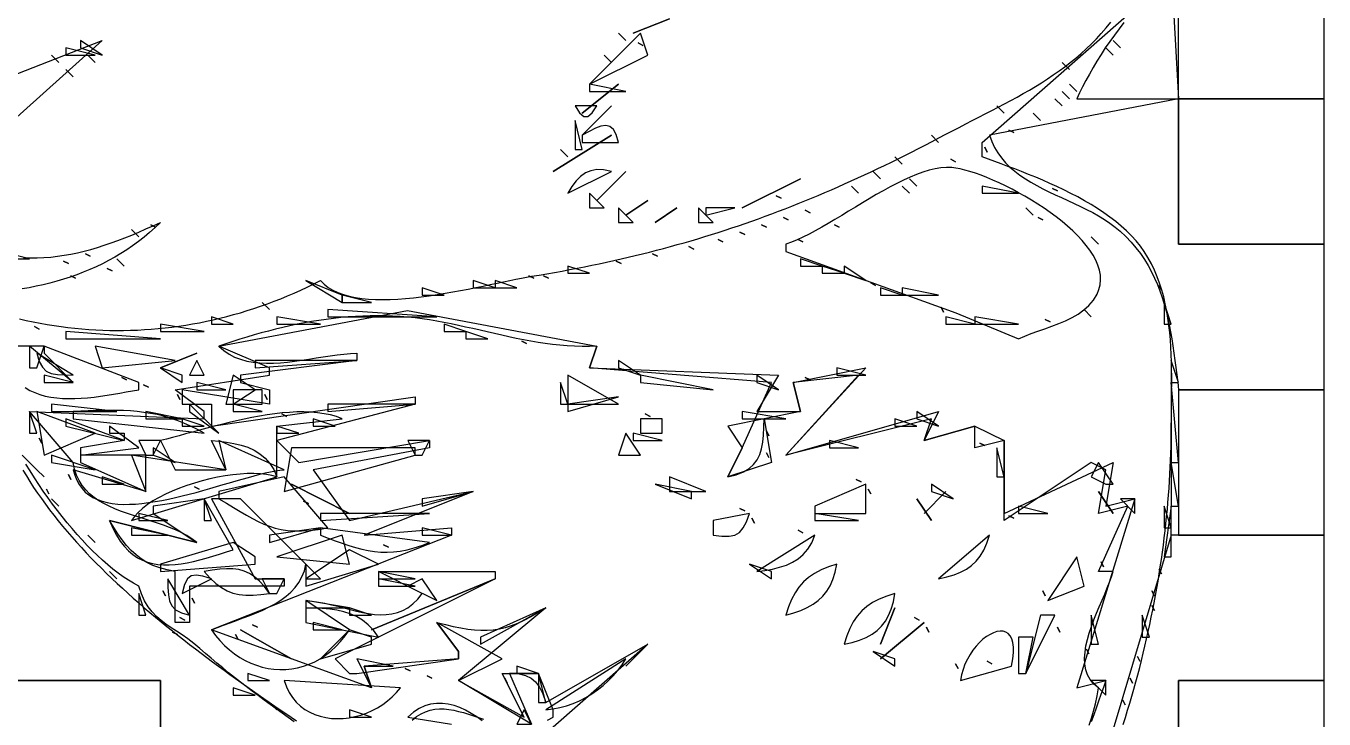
# Model space of a CAD drawing. Extents: x 0 to 320, y 0 to 433.
# Drawn here: x 141.5 to 320, y 87.7 to 183 of the extents above; entities that cross this region are included whole.
import ezdxf

# ---------------------------------------------------------------- set-up
doc = ezdxf.new("R2010")
doc.units = 0
for name, color, linetype in [('C139', 139, 'CONTINUOUS'), ('C147', 147, 'CONTINUOUS'), ('C149', 149, 'CONTINUOUS'), ('C155', 155, 'CONTINUOUS'), ('C157', 157, 'CONTINUOUS'), ('C159', 159, 'CONTINUOUS'), ('C167', 167, 'CONTINUOUS'), ('C168', 168, 'CONTINUOUS'), ('C178', 178, 'CONTINUOUS'), ('C250', 250, 'CONTINUOUS'), ('C251', 251, 'CONTINUOUS'), ('C252', 252, 'CONTINUOUS'), ('C253', 253, 'CONTINUOUS'), ('C254', 254, 'CONTINUOUS'), ('C27', 27, 'CONTINUOUS'), ('C29', 29, 'CONTINUOUS'), ('C37', 37, 'CONTINUOUS'), ('C38', 38, 'CONTINUOUS'), ('C47', 47, 'CONTINUOUS'), ('C49', 49, 'CONTINUOUS'), ('C59', 59, 'CONTINUOUS'), ('C7', 7, 'CONTINUOUS')]:
    doc.layers.add(name, color=color, linetype=linetype)

msp = doc.modelspace()

# ---------------------------------------------------------------- linework, layer by layer
at = {"layer": 'C139'}
for points in [[(183, 144), (183, 143), (198, 143), (183, 144)], [(264, 130), (264, 129), (267, 128), (264, 130)], [(275, 125), (275, 121), (276, 121), (275, 125)], [(145, 124), (145, 123), (151, 122), (145, 124)], [(288, 121), (290, 120), (291, 120), (289, 123), (288, 121)], [(228, 120), (233, 118), (233, 119), (228, 120)], [(266, 120), (266, 119), (269, 118), (266, 120)], [(289, 119), (291, 116), (289, 119)], [(190, 108), (190, 107), (195, 107), (190, 108)], [(189, 100), (206, 107), (189, 100)], [(180, 104), (180, 103), (186, 103), (180, 104)], [(204, 99), (204, 98), (213, 103), (204, 99)], [(186, 100), (182, 96), (189, 98), (189, 99), (186, 100)], [(187, 96), (189, 92), (188, 95), (192, 95), (187, 96)]]:
    msp.add_lwpolyline(points, dxfattribs=at)
at = {"layer": 'C147'}
for points in [[(199, 142), (199, 141), (202, 141), (199, 142)], [(158, 130), (158, 129), (163, 129), (158, 130)], [(163, 129), (163, 128), (166, 128), (163, 129)], [(240, 130), (240, 129), (246, 129), (240, 130)], [(257.333344, 119.333336), (257.666656, 118.666664), (257.333344, 119.333336)], [(164.333328, 104.333336), (164.666672, 103.666664), (164.333328, 104.333336)], [(162.666672, 101.666664), (163.333328, 101.333336), (162.666672, 101.666664)], [(263.666656, 101.666664), (264.333344, 101.333336), (263.666656, 101.666664)], [(283.333344, 100.333336), (283.666656, 99.666664), (283.333344, 100.333336)], [(258, 97), (261, 95), (261, 96), (258, 97)], [(209, 95), (209, 94), (212, 94), (209, 95)]]:
    msp.add_lwpolyline(points, dxfattribs=at)
at = {"layer": 'C149'}
for points in [[(147, 129), (147, 128), (155, 126), (147, 129)], [(156, 115), (176, 121), (175.3196, 121.1986), (174.563, 121.3422), (173.7385, 121.4325), (172.8546, 121.4716), (171.9197, 121.4614), (170.9423, 121.4036), (169.9308, 121.3003), (168.8937, 121.1533), (167.8393, 120.9646), (166.7762, 120.7359), (165.7128, 120.4693), (164.6575, 120.1666), (163.6188, 119.8298), (162.6051, 119.4607), (161.6248, 119.0612), (160.6864, 118.6332), (159.7984, 118.1787), (158.9691, 117.6995), (158.2071, 117.1975), (157.5207, 116.6747), (156.9184, 116.1329), (156.4087, 115.574), (156, 115)]]:
    msp.add_lwpolyline(points, dxfattribs=at)
at = {"layer": 'C155'}
for points in [[(255.666672, 120.666664), (256.333344, 120.333336), (255.666672, 120.666664)], [(289.333344, 109.333336), (289.666656, 108.666664), (289.333344, 109.333336)], [(224, 95), (227, 98), (224, 95)]]:
    msp.add_lwpolyline(points, dxfattribs=at)
at = {"layer": 'C157'}
for points in [[(209.666672, 139.666672), (210.333328, 139.333328), (209.666672, 139.666672)], [(173, 137), (173, 136), (187, 137), (173, 137)], [(170, 135), (169, 131), (170, 131), (173, 133), (170, 135)], [(248.666672, 134.666672), (249.333328, 134.333328), (248.666672, 134.666672)], [(183, 131), (183, 130), (195, 131), (183, 131)], [(223, 132), (216, 131), (216, 130), (223, 132)], [(142, 130), (142, 127), (143, 127), (142, 130)], [(157, 126), (158, 124), (159, 124), (160, 126), (157, 126)], [(178, 125), (177, 119), (195, 124), (195, 125), (178, 125)], [(252, 126), (252, 125), (256, 125), (252, 126)], [(272.666656, 125.666664), (273.333344, 125.333336), (272.666656, 125.666664)], [(147.333328, 121.333336), (147.666672, 120.666664), (147.333328, 121.333336)], [(179.666672, 117.666664), (180.333328, 117.333336), (179.666672, 117.666664)], [(156, 114), (156, 113), (161, 113), (156, 114)], [(175, 113), (175, 112), (182, 114), (175, 113)], [(241, 109), (244, 107), (244, 108), (241, 109)], [(181, 101), (181, 100), (185, 100), (181, 101)], [(287.333344, 97.333336), (287.666656, 96.666664), (287.333344, 97.333336)], [(269.333344, 95.333336), (269.666656, 94.666664), (269.333344, 95.333336)]]:
    msp.add_lwpolyline(points, dxfattribs=at)
at = {"layer": 'C159'}
for points in [[(182, 116), (182, 115), (197, 116), (182, 116)], [(186, 111), (180, 107), (180, 106), (190, 109), (186, 111)], [(213, 89), (213.9685, 89.1164), (214.9192, 89.3014), (215.8496, 89.5524), (216.757, 89.8672), (217.6389, 90.2434), (218.4926, 90.6785), (219.3157, 91.1703), (220.1054, 91.7163), (220.8593, 92.3143), (221.5747, 92.9618), (222.2491, 93.6565), (222.8798, 94.396), (223.4643, 95.1779), (224, 96), (213, 89)]]:
    msp.add_lwpolyline(points, dxfattribs=at)
at = {"layer": 'C167'}
for points in [[(224, 127), (223, 124), (226, 124), (224, 127)], [(264, 118), (266, 115), (264, 118)], [(170, 112), (160, 109), (160, 108), (173, 109), (173, 110), (170, 112)]]:
    msp.add_lwpolyline(points, dxfattribs=at)
at = {"layer": 'C168'}
for points in [[(143, 138), (143.3259, 136.8756), (143.7538, 136.0809), (144.3001, 135.5573), (144.9814, 135.2461), (145.8141, 135.0886), (146.8148, 135.0261), (148, 135), (143, 138)], [(216, 135), (216, 131), (223, 131), (216, 135)], [(170, 133), (170, 131), (174, 131), (174, 133), (170, 133)], [(160, 126), (162, 122), (169, 122), (167, 126), (168.0507, 125.9146), (169.0867, 125.7918), (170.0973, 125.6195), (171.072, 125.3855), (172.0001, 125.0777), (172.8712, 124.6839), (173.6746, 124.1919), (174.3997, 123.5897), (175.0361, 122.865), (175.573, 122.0059), (176, 121), (176, 128), (185, 129), (184.2073, 129.2909), (183.3757, 129.5241), (182.5083, 129.7026), (181.6082, 129.8296), (180.6788, 129.9083), (179.7231, 129.9418), (178.7444, 129.9333), (177.7458, 129.886), (176.7305, 129.803), (175.7016, 129.6875), (174.6625, 129.5426), (173.6162, 129.3716), (172.5659, 129.1775), (171.5149, 128.9636), (170.4663, 128.733), (169.4232, 128.4889), (168.3889, 128.2344), (167.3666, 127.9727), (166.3594, 127.707), (165.3705, 127.4404), (164.4031, 127.1762), (163.4604, 126.9173), (162.5455, 126.6671), (161.6617, 126.4287), (160.8121, 126.2053), (160, 126)], [(226, 129), (226, 127), (229, 127), (229, 129), (226, 129)], [(238, 128), (240, 125), (238, 121), (239.1754, 121.3171), (240.149, 121.7102), (240.9398, 122.1812), (241.5672, 122.7322), (242.0504, 123.3652), (242.4087, 124.0823), (242.6613, 124.8854), (242.8274, 125.7767), (242.9264, 126.7582), (242.9775, 127.832), (243, 129), (238, 128)], [(250, 117), (250, 116), (257, 116), (257, 120), (250, 117)], [(265, 116), (268, 119), (265, 116)], [(182, 114), (182, 113), (183.0371, 112.606), (184.0291, 112.2358), (184.9826, 111.8938), (185.9045, 111.5844), (186.8017, 111.3119), (187.6811, 111.0807), (188.5494, 110.8952), (189.4136, 110.7597), (190.2805, 110.6786), (191.1569, 110.6562), (192.0498, 110.6969), (192.9659, 110.8051), (193.9121, 110.9851), (194.8953, 111.2414), (195.9223, 111.5782), (197, 112), (182, 114)], [(267, 107), (268.1223, 107.2579), (269.1301, 107.5581), (270.0311, 107.9132), (270.8331, 108.3358), (271.5438, 108.8386), (272.1709, 109.4344), (272.7224, 110.1357), (273.2058, 110.9553), (273.6291, 111.9058), (274, 113), (267, 107)]]:
    msp.add_lwpolyline(points, dxfattribs=at)
at = {"layer": 'C178'}
for points in [[(149, 124), (149, 123), (158, 119), (158, 124), (149, 124)], [(178, 120), (186, 116), (178, 120)], [(230, 121), (230, 119), (235, 119), (230, 121)], [(236, 115), (236, 113), (237.2122, 112.8511), (238.1882, 112.8474), (238.97, 113.0172), (239.5998, 113.389), (240.12, 113.9911), (240.5726, 114.8519), (241, 116), (236, 115)], [(242, 108), (243.1061, 108.1541), (244.1541, 108.3419), (245.1403, 108.5796), (246.0609, 108.8834), (246.9123, 109.2695), (247.6907, 109.7539), (248.3923, 110.353), (249.0136, 111.083), (249.5507, 111.9599), (250, 113), (242, 108)], [(246, 102), (247.0705, 102.3099), (248.0482, 102.6578), (248.935, 103.0526), (249.733, 103.5036), (250.4442, 104.0198), (251.0705, 104.6105), (251.614, 105.2847), (252.0766, 106.0516), (252.4605, 106.9204), (252.7676, 107.9001), (253, 109), (251.8582, 108.6353), (250.8382, 108.2198), (249.9312, 107.7445), (249.1283, 107.2006), (248.4206, 106.5792), (247.7993, 105.8715), (247.2554, 105.0686), (246.7801, 104.1616), (246.3646, 103.1417), (246, 102)], [(282, 104), (287, 106), (286, 110), (282, 104)], [(190, 107), (190, 106), (195, 106), (190, 107)], [(254, 98), (255.1282, 98.2633), (256.1424, 98.5746), (257.0477, 98.9427), (257.8494, 99.3766), (258.5527, 99.885), (259.1629, 100.4769), (259.6852, 101.1612), (260.1248, 101.9467), (260.4869, 102.8425), (260.7769, 103.8572), (261, 105), (259.8582, 104.6353), (258.8382, 104.2198), (257.9312, 103.7445), (257.1283, 103.2006), (256.4206, 102.5792), (255.7993, 101.8715), (255.2554, 101.0686), (254.7801, 100.1616), (254.3646, 99.1417), (254, 98)], [(180, 103), (180, 101), (190, 99), (189.2969, 99.9232), (188.5574, 100.6892), (187.7798, 101.3131), (186.9625, 101.8099), (186.104, 102.1949), (185.2027, 102.483), (184.257, 102.6894), (183.2655, 102.8292), (182.2265, 102.9175), (181.1385, 102.9694), (180, 103)], [(281, 102), (279, 94), (283, 102), (281, 102)], [(171, 100), (178, 96), (171, 100)], [(259, 96), (265, 101), (259, 96)], [(270, 93), (277, 95), (277.1902, 95.9945), (277.2838, 96.863), (277.2881, 97.6099), (277.2108, 98.2395), (277.0592, 98.7563), (276.8408, 99.1646), (276.5631, 99.469), (276.2336, 99.6737), (275.8596, 99.7832), (275.4487, 99.802), (275.0084, 99.7343), (274.546, 99.5847), (274.0691, 99.3575), (273.5852, 99.0572), (273.1017, 98.6881), (272.626, 98.2547), (272.1657, 97.7613), (271.7282, 97.2124), (271.3209, 96.6124), (270.9514, 95.9657), (270.6271, 95.2767), (270.3554, 94.5498), (270.1439, 93.7894), (270, 93)]]:
    msp.add_lwpolyline(points, dxfattribs=at)
at = {"layer": 'C250'}
for points in [[(224, 157), (227, 159), (224, 157)], [(228, 156), (231, 158), (228, 156)], [(248.666672, 157.666672), (249.333328, 157.333328), (248.666672, 157.666672)], [(242.666672, 155.666672), (243.333328, 155.333328), (242.666672, 155.666672)], [(245.666672, 156.666672), (246.333328, 156.333328), (245.666672, 156.666672)], [(280.666656, 156.666672), (281.333344, 156.333328), (280.666656, 156.666672)], [(239.666672, 154.666672), (240.333328, 154.333328), (239.666672, 154.666672)], [(146.666672, 150.666672), (147.333328, 150.333328), (146.666672, 150.666672)], [(206, 148), (206, 147), (209, 147), (206, 148)], [(259, 147), (259, 146), (262, 146), (259, 147)], [(185, 146), (185, 145), (189, 145), (185, 146)], [(202, 141), (202, 140), (205, 140), (202, 141)], [(142, 139), (142, 136), (143, 136), (144, 139), (142, 139)], [(151, 139), (152, 136), (162, 137), (151, 139)], [(160, 136), (163, 134), (163, 135), (160, 136)], [(223, 137), (223, 136), (226, 135), (223, 137)], [(154.666672, 134.666672), (155.333328, 134.333328), (154.666672, 134.666672)], [(215, 134), (215, 131), (216, 131), (215, 134)], [(157.666672, 133.666672), (158.333328, 133.333328), (157.666672, 133.666672)], [(162.333328, 132.333328), (162.666672, 131.666672), (162.333328, 132.333328)], [(174.333328, 132.333328), (174.666672, 131.666672), (174.333328, 132.333328)], [(181, 129), (181, 128), (184, 128), (181, 129)], [(226.666672, 129.666672), (227.333328, 129.333328), (226.666672, 129.666672)], [(261, 129), (261, 128), (264, 128), (261, 129)], [(153, 128), (153, 127), (155, 127), (155, 126), (149, 125), (149, 124), (157, 125), (153, 128)], [(176, 128), (176, 127), (179, 127), (176, 128)], [(243.333328, 127.333336), (243.666672, 126.666664), (243.333328, 127.333336)], [(143.333328, 126.333336), (143.666672, 125.666664), (143.333328, 126.333336)], [(167.333328, 125.333336), (167.666672, 124.666664), (167.333328, 125.333336)], [(194, 126), (195, 124), (196, 124), (197, 126), (194, 126)], [(243.333328, 124.333336), (243.666672, 123.666664), (243.333328, 124.333336)], [(143, 122), (144, 121), (143, 122)], [(152, 121), (152, 120), (155, 120), (152, 121)], [(164.666672, 119.666664), (165.333328, 119.333336), (164.666672, 119.666664)], [(166, 118), (166, 115), (167, 115), (166, 118)], [(292, 118), (294, 116), (294, 118), (292, 118)], [(298, 117), (298, 114), (299, 114), (298, 117)], [(157, 116), (157, 115), (161, 115), (157, 116)], [(241.333328, 115.333336), (241.666672, 114.666664), (241.333328, 115.333336)], [(150, 113), (151, 112), (150, 113)], [(196, 114), (196, 113), (200, 113), (196, 114)], [(247.666672, 113.666664), (248.333328, 113.333336), (247.666672, 113.666664)], [(190.666672, 111.666664), (191.333328, 111.333336), (190.666672, 111.666664)], [(180, 109), (180, 107), (182, 107), (180, 109)], [(194, 106), (198, 104), (196, 107), (194, 106)], [(281.333344, 105.333336), (281.666656, 104.666664), (281.333344, 105.333336)], [(296.333344, 105.333336), (296.666656, 104.666664), (296.333344, 105.333336)], [(261, 103), (259, 98), (261, 103)], [(295, 102), (295, 99), (296, 99), (295, 102)], [(172.666672, 100.666664), (173.333328, 100.333336), (172.666672, 100.666664)], [(265.333344, 100.333336), (265.666656, 99.666664), (265.333344, 100.333336)], [(161.666672, 99.666664), (162.333328, 99.333336), (161.666672, 99.666664)], [(170.333328, 99.333336), (170.666672, 98.666664), (170.333328, 99.333336)], [(273.666656, 95.666664), (274.333344, 95.333336), (273.666656, 95.666664)], [(196.666672, 93.666664), (197.333328, 93.333336), (196.666672, 93.666664)], [(207.333328, 93.333336), (207.666672, 92.666664), (207.333328, 93.333336)], [(212, 94), (212, 90), (213, 90), (212, 94)], [(288, 93), (290, 91), (290, 93), (288, 93)], [(186, 89), (186, 88), (189, 88), (186, 89)], [(210, 89), (209, 87), (211, 87), (210, 89)]]:
    msp.add_lwpolyline(points, dxfattribs=at)
at = {"layer": 'C251'}
for points in [[(291, 181), (292, 180), (291, 181)], [(290, 180), (291, 179), (290, 180)], [(147, 177), (148, 176), (147, 177)], [(285, 175), (286, 174), (285, 175)], [(284, 174), (285, 173), (284, 174)], [(217, 172), (217.6364, 171.0371), (218.2182, 170.5556), (218.7817, 170.5556), (219.3635, 171.0371), (220, 172), (217, 172)], [(275, 172), (276, 171), (275, 172)], [(283, 173), (284, 172), (283, 173)], [(280, 171), (281, 170), (280, 171)], [(218, 168), (218, 167), (223, 167), (222.682, 168.0721), (222.2809, 168.7849), (221.7944, 169.1828), (221.2201, 169.3101), (220.5557, 169.2111), (219.7991, 168.9301), (218.948, 168.5117), (218, 168)], [(266, 168), (267, 167), (266, 168)], [(273.333344, 166.333328), (273.666656, 165.666672), (273.333344, 166.333328)], [(215, 166), (216, 165), (215, 166)], [(255, 161), (256, 160), (255, 161)], [(263, 162), (264, 161), (263, 162)], [(234, 158), (234, 156), (236, 156), (234, 158)], [(288, 154), (289, 153), (288, 154)], [(232.666672, 152.666672), (233.333328, 152.333328), (232.666672, 152.666672)], [(149.666672, 151.666672), (150.333328, 151.333328), (149.666672, 151.666672)], [(154, 151), (155, 150), (154, 151)], [(227.666672, 151.666672), (228.333328, 151.333328), (227.666672, 151.666672)], [(251, 150), (251, 149), (254, 149), (251, 150)], [(147.666672, 148.666672), (148.333328, 148.333328), (147.666672, 148.666672)], [(212.666672, 148.666672), (213.333328, 148.333328), (212.666672, 148.666672)], [(180, 148), (185, 145), (185, 146), (180, 148)], [(196, 147), (196, 146), (199, 146), (196, 147)], [(297.333344, 147.333328), (297.666656, 146.666672), (297.333344, 147.333328)], [(176, 143), (176, 142), (182, 142), (176, 143)], [(268, 143), (268, 142), (272, 142), (268, 143)], [(287, 144), (288, 143), (287, 144)], [(142.666672, 141.666672), (143.333328, 141.333328), (142.666672, 141.666672)], [(160, 142), (160, 141), (166, 141), (160, 142)], [(165, 137), (164, 135), (166, 135), (165, 137)], [(253, 136), (253, 135), (257, 135), (253, 136)], [(144, 135), (144, 134), (148, 134), (144, 135)], [(165, 134), (165, 133), (169, 133), (165, 134)], [(226, 135), (226, 134), (236, 133), (226, 135)], [(242, 135), (242, 134), (245, 133), (242, 135)], [(299, 134), (299, 123), (300, 123), (299, 134)], [(145, 131), (145, 130), (154, 130), (145, 131)], [(164, 131), (164, 130), (168, 127), (164, 131)], [(170, 131), (170, 130), (174, 130), (170, 131)], [(176.666672, 129.666672), (177.333328, 129.333328), (176.666672, 129.666672)], [(225, 127), (225, 126), (229, 126), (225, 127)], [(159, 125), (159, 124), (162, 123), (159, 125)], [(141, 124), (142, 123), (141, 124)], [(142, 123), (143, 122), (142, 123)], [(145, 118), (146, 117), (145, 118)], [(196, 118), (196, 117), (203, 119), (196, 118)], [(239.666672, 116.666664), (240.333328, 116.333336), (239.666672, 116.666664)], [(278, 117), (278, 116), (282, 116), (278, 117)], [(250, 116), (250, 115), (256, 115), (250, 116)], [(276.666656, 115.666664), (277.333344, 115.333336), (276.666656, 115.666664)], [(153, 108), (154, 107), (153, 108)], [(163, 105), (167, 107), (165.8097, 107.3464), (164.9005, 107.4946), (164.2187, 107.3893), (163.7105, 106.9753), (163.3221, 106.1973), (163, 105)], [(160.333328, 105.333336), (160.666672, 104.666664), (160.333328, 105.333336)], [(174, 107), (175, 105), (176, 105), (177, 107), (174, 107)], [(186, 103), (186, 102), (189, 102), (186, 103)], [(288, 102), (288, 98), (289, 98), (288, 102)], [(278, 99), (278, 94), (279, 94), (280, 99), (278, 99)], [(193.666672, 94.666664), (194.333328, 94.333336), (193.666672, 94.666664)], [(294.333344, 96.333336), (294.666656, 95.666664), (294.333344, 96.333336)], [(172, 94), (172, 93), (175, 93), (172, 94)], [(175, 90), (176, 89), (175, 90)], [(292.333344, 90.333336), (292.666656, 89.666664), (292.333344, 90.333336)]]:
    msp.add_lwpolyline(points, dxfattribs=at)
at = {"layer": 'C252'}
for points in [[(223, 182), (224, 181), (223, 182)], [(225.666672, 180.666672), (226.333328, 180.333328), (225.666672, 180.666672)], [(145, 179), (146, 178), (145, 179)], [(150, 179), (151, 178), (150, 179)], [(221, 179), (222, 178), (221, 179)], [(284, 178), (285, 177), (284, 178)], [(219, 175), (219, 174), (224, 174), (219, 175)], [(217, 170), (217, 166), (218, 166), (217, 170)], [(261, 165), (262, 164), (261, 165)], [(268.666656, 164.666672), (269.333344, 164.333328), (268.666656, 164.666672)], [(258, 163), (259, 162), (258, 163)], [(262, 161), (263, 160), (262, 161)], [(282.666656, 160.666672), (283.333344, 160.333328), (282.666656, 160.666672)], [(244.666672, 159.666672), (245.333328, 159.333328), (244.666672, 159.666672)], [(223, 158), (223, 156), (225, 156), (223, 158)], [(279, 158), (280, 157), (279, 158)], [(158.666672, 155.666672), (159.333328, 155.333328), (158.666672, 155.666672)], [(156, 155), (157, 154), (156, 155)], [(247.666672, 153.666672), (248.333328, 153.333328), (247.666672, 153.666672)], [(216, 150), (216, 149), (219, 149), (216, 150)], [(222.666672, 150.666672), (223.333328, 150.333328), (222.666672, 150.666672)], [(248, 151), (248, 150), (251, 150), (248, 151)], [(203, 148), (203, 147), (206, 147), (203, 148)], [(257.666656, 147.666672), (258.333344, 147.333328), (257.666656, 147.666672)], [(262, 147), (262, 146), (267, 146), (262, 147)], [(174, 145), (175, 144), (174, 145)], [(167, 143), (167, 142), (170, 142), (167, 143)], [(287.6987, 86.8874), (288.0289, 87.8313), (288.3187, 88.8138), (288.5734, 89.8355), (288.7987, 90.8973), (289, 92), (288.3576, 92.5356), (287.8585, 93.1365), (287.4917, 93.7966), (287.2465, 94.5095), (287.1119, 95.2691), (287.0772, 96.069), (287.1314, 96.9029), (287.2638, 97.7647), (287.4634, 98.6481), (287.7195, 99.5468), (288.0213, 100.4546), (288.3578, 101.3651), (288.7182, 102.2722), (289.0917, 103.1696), (289.4674, 104.0511), (289.8345, 104.9103), (290.1821, 105.7411), (290.4995, 106.5371), (290.7757, 107.2921), (291, 108), (289, 108), (293, 117), (289, 116), (290, 122), (288, 123), (276, 115), (276, 126), (272, 125), (272, 128), (265, 126), (266, 129), (246, 124), (256, 135), (247, 134), (248, 130), (243, 129), (244, 123), (238, 121), (240, 125), (244, 134), (219, 136), (220, 139), (218.9802, 138.9531), (217.9633, 138.9421), (216.9491, 138.9646), (215.9376, 139.0179), (214.9284, 139.0996), (213.9214, 139.2072), (212.9165, 139.3383), (211.9135, 139.4903), (210.9123, 139.6608), (209.9127, 139.8473), (208.9145, 140.0472), (207.9176, 140.2582), (206.9218, 140.4777), (205.927, 140.7032), (204.9329, 140.9322), (203.9394, 141.1623), (202.9465, 141.3909), (201.9538, 141.6157), (200.9612, 141.834), (199.9687, 142.0435), (198.9759, 142.2415), (197.9829, 142.4257), (196.9893, 142.5936), (195.995, 142.7426), (195, 142.8703), (193.9694, 142.978), (192.9411, 143.0609), (191.915, 143.1197), (190.8912, 143.1549), (189.8697, 143.1672), (188.8505, 143.1574), (187.8336, 143.126), (186.819, 143.0738), (185.8068, 143.0013), (184.7969, 142.9094), (183.7894, 142.7985), (182.7842, 142.6694), (181.7814, 142.5228), (180.7811, 142.3594), (179.7831, 142.1796), (178.7875, 141.9844), (177.7944, 141.7742), (176.8038, 141.5499), (175.8156, 141.3119), (174.8298, 141.0611), (173.8466, 140.798), (172.8658, 140.5234), (171.8876, 140.2379), (170.9119, 139.9421), (169.9387, 139.6367), (168.968, 139.3225), (168, 139)], [(141.3835, 133.2888), (142.0229, 132.9092), (142.7, 132.5912), (143.4118, 132.3313), (144.1552, 132.1256), (144.9272, 131.9704), (145.7246, 131.862), (146.5443, 131.7966), (147.3833, 131.7704), (148.2385, 131.7797), (149.1067, 131.8208), (149.985, 131.8899), (150.8701, 131.9832), (151.7591, 132.097), (152.6487, 132.2275), (153.5361, 132.371), (154.4179, 132.5238), (155.2913, 132.682), (156.153, 132.842), (157, 133), (157, 134), (144, 139), (144, 138), (148, 134), (142, 139), (138, 139)], [(160, 136), (165, 138), (160, 136)], [(168, 139), (168.6884, 138.3953), (169.4224, 137.8943), (170.1981, 137.4894), (171.0118, 137.173), (171.8597, 136.9376), (172.7381, 136.7755), (173.6431, 136.6792), (174.5711, 136.6412), (175.5181, 136.6538), (176.4805, 136.7095), (177.4544, 136.8007), (178.4362, 136.9199), (179.4219, 137.0594), (180.408, 137.2117), (181.3904, 137.3692), (182.3656, 137.5244), (183.3297, 137.6697), (184.279, 137.7974), (185.2096, 137.9001), (186.1179, 137.9701), (187, 138), (187, 137), (171, 135), (171, 134), (175, 133), (175, 131), (163, 133), (163, 131), (167, 131), (167, 128), (195, 132), (195, 131), (176, 126), (179, 123), (197, 126), (197, 125), (181, 122), (186, 115), (203, 119), (188, 113), (200, 114), (200, 113), (167, 100), (167.5696, 99.2231), (168.1758, 98.503), (168.8157, 97.8404), (169.4862, 97.2358), (170.1845, 96.6901), (170.9075, 96.2038), (171.6522, 95.7777), (172.4158, 95.4124), (173.1952, 95.1085), (173.9876, 94.8668), (174.7898, 94.6879), (175.599, 94.5725), (176.4122, 94.5213), (177.2265, 94.5349), (178.0388, 94.614), (178.8463, 94.7593), (179.6458, 94.9715), (180.4346, 95.2512), (181.2096, 95.599), (181.9679, 96.0158), (182.7064, 96.502), (183.4223, 97.0585), (184.1126, 97.6859), (184.7742, 98.3848), (185.4044, 99.1559), (186, 100), (180, 104), (180.872, 103.9293), (181.7462, 103.8054), (182.621, 103.6392), (183.4948, 103.4417), (184.3658, 103.224), (185.2325, 102.997), (186.0932, 102.7717), (186.9464, 102.5592), (187.7903, 102.3703), (188.6234, 102.216), (189.4441, 102.1075), (190.2506, 102.0557), (191.0414, 102.0715), (191.8149, 102.1659), (192.5693, 102.35), (193.3032, 102.6348), (194.0148, 103.0311), (194.7026, 103.5501), (195.3648, 104.2027), (196, 105), (190, 108), (206, 108), (206, 107), (184, 96), (186, 94), (187, 94), (201, 96), (201, 97), (198, 101), (199.17, 100.701), (200.2634, 100.4467), (201.2901, 100.2396), (202.2597, 100.0822), (203.1821, 99.977), (204.067, 99.9267), (204.9241, 99.9338), (205.7633, 100.0008), (206.5942, 100.1303), (207.4266, 100.3248), (208.2704, 100.5869), (209.1351, 100.9191), (210.0307, 101.3239), (210.9669, 101.804), (211.9534, 102.3618), (213, 103), (201, 93), (210, 88), (207, 94), (208.2501, 94.0057), (209.3088, 93.9162), (210.2004, 93.7069), (210.949, 93.3531), (211.579, 92.8301), (212.1147, 92.1134), (212.5802, 91.1782), (213, 90), (227, 98), (211, 84)], [(299, 137), (299, 134), (300, 134), (299, 137)], [(143, 130), (144, 124), (151, 127), (143, 130)], [(148, 130), (148, 129), (166, 127), (165.0711, 127.5317), (164.1475, 128.0029), (163.2277, 128.4167), (162.3106, 128.7767), (161.3949, 129.0861), (160.4792, 129.3483), (159.5623, 129.5667), (158.6429, 129.7448), (157.7197, 129.8857), (156.7915, 129.9931), (155.857, 130.0701), (154.9149, 130.1201), (153.9639, 130.1466), (153.0028, 130.153), (152.0302, 130.1425), (151.0449, 130.1186), (150.0456, 130.0846), (149.0311, 130.0439), (148, 130)], [(168, 126), (169, 122), (156, 124), (158, 119), (148, 122), (148.2079, 121.2394), (148.4809, 120.5555), (148.8157, 119.9452), (149.2096, 119.4055), (149.6595, 118.9335), (150.1623, 118.5263), (150.7153, 118.1807), (151.3152, 117.894), (151.9593, 117.6631), (152.6445, 117.4851), (153.3678, 117.357), (154.1262, 117.2758), (154.9168, 117.2386), (155.7366, 117.2424), (156.5825, 117.2843), (157.4517, 117.3612), (158.3412, 117.4703), (159.2479, 117.6086), (160.1689, 117.773), (161.1012, 117.9607), (162.0418, 118.1686), (162.9878, 118.3939), (163.9361, 118.6335), (164.8838, 118.8844), (165.828, 119.1438), (166.7655, 119.4087), (167.6935, 119.676), (168.609, 119.9429), (169.509, 120.2063), (170.3904, 120.4634), (171.2504, 120.7111), (172.086, 120.9464), (172.8941, 121.1665), (173.6718, 121.3683), (174.4161, 121.5489), (175.1241, 121.7054), (175.7927, 121.8346), (176.419, 121.9338), (177, 122), (168, 126)], [(299, 123), (299, 117), (300, 117), (299, 123)], [(168, 119), (168, 118), (169.0657, 117.3809), (170.0476, 116.7982), (170.9601, 116.2544), (171.8173, 115.7525), (172.6337, 115.2951), (173.4234, 114.8851), (174.2008, 114.5252), (174.9801, 114.2183), (175.7757, 113.967), (176.6018, 113.7741), (177.4728, 113.6425), (178.4029, 113.5749), (179.4063, 113.574), (180.4975, 113.6428), (181.6906, 113.7838), (183, 114), (177, 121), (168, 119)], [(159, 117), (159, 116), (165, 112), (153, 115), (153.4536, 113.9466), (153.9407, 113.01), (154.4601, 112.185), (155.0107, 111.4664), (155.5915, 110.8487), (156.2015, 110.3268), (156.8396, 109.8954), (157.5047, 109.5493), (158.1957, 109.283), (158.9116, 109.0915), (159.6514, 108.9694), (160.4139, 108.9114), (161.1981, 108.9123), (162.0029, 108.9668), (162.8273, 109.0696), (163.6703, 109.2155), (164.5307, 109.3992), (165.4074, 109.6154), (166.2995, 109.8589), (167.2059, 110.1243), (168.1255, 110.4065), (169.0572, 110.7001), (170, 111), (166, 118), (159, 117)], [(176, 110), (186, 109), (185, 113), (176, 110)], [(166, 108), (166.8095, 107.1016), (167.5946, 106.3669), (168.3718, 105.7844), (169.158, 105.3425), (169.9698, 105.0297), (170.8241, 104.8346), (171.7375, 104.7455), (172.7268, 104.7511), (173.8087, 104.8397), (175, 105), (174.3091, 105.9298), (173.6278, 106.6881), (172.9444, 107.2884), (172.2471, 107.7439), (171.5244, 108.068), (170.7645, 108.274), (169.9559, 108.3753), (169.0867, 108.3852), (168.1455, 108.3171), (167.1204, 108.1842), (166, 108)], [(297.333344, 108.333336), (297.666656, 107.666664), (297.333344, 108.333336)], [(161, 107), (161.0261, 105.8148), (161.0886, 104.8141), (161.2461, 103.9814), (161.5573, 103.3001), (162.0809, 102.7538), (162.8755, 102.3259), (164, 102), (161, 107)], [(157, 105), (157, 102), (158, 102), (157, 105)], [(177, 93), (177.3165, 92.1394), (177.7053, 91.3613), (178.1607, 90.6644), (178.6768, 90.0468), (179.2481, 89.5072), (179.8688, 89.044), (180.5332, 88.6556), (181.2356, 88.3405), (181.9704, 88.0971), (182.7319, 87.9238), (183.5143, 87.8193), (184.3119, 87.7817), (185.1191, 87.8098), (185.9302, 87.9018), (186.7394, 88.0562), (187.5411, 88.2715), (188.3295, 88.5461), (189.0991, 88.8786), (189.844, 89.2673), (190.5586, 89.7106), (191.2372, 90.2071), (191.8741, 90.7552), (192.4636, 91.3533), (193, 92), (177, 93)], [(293.333344, 93.333336), (293.666656, 92.666664), (293.333344, 93.333336)], [(170, 92), (170, 91), (173, 91), (170, 92)], [(204.2381, 87.4781), (203.4924, 88.0159), (202.73, 88.5033), (201.9535, 88.9313), (201.1656, 89.2913), (200.3689, 89.5741), (199.5661, 89.7711), (198.7599, 89.8733), (197.953, 89.8719), (197.1479, 89.758), (196.3474, 89.5227), (195.5541, 89.1572), (194.7708, 88.6525), (194, 88)], [(194, 88), (200, 87)]]:
    msp.add_lwpolyline(points, dxfattribs=at)
at = {"layer": 'C253'}
for points in [[(292.3776, 86.9803), (292.6871, 87.9492), (292.9893, 88.9209), (293.2842, 89.8952), (293.5718, 90.872), (293.852, 91.8511), (294.1249, 92.8323), (294.3905, 93.8154), (294.6487, 94.8003), (294.8995, 95.7866), (295.143, 96.7744), (295.3791, 97.7633), (295.6078, 98.7532), (295.8291, 99.7439), (296.0431, 100.7353), (296.2496, 101.7271), (296.4487, 102.7191), (296.6404, 103.7112), (296.8247, 104.7032), (297.0015, 105.695), (297.1709, 106.6862), (297.3329, 107.6768), (297.4874, 108.6665), (297.6344, 109.6552), (297.7739, 110.6427), (297.906, 111.6288), (298.0306, 112.6133), (298.1477, 113.596), (298.2573, 114.5768), (298.3594, 115.5555), (298.454, 116.5318), (298.541, 117.5056), (298.6206, 118.4768), (298.6925, 119.445), (298.757, 120.4103), (298.8139, 121.3722), (298.8632, 122.3308), (298.9049, 123.2857), (298.9391, 124.2369), (298.9657, 125.1841), (298.9847, 126.1271), (298.9961, 127.0658), (299, 128), (299.0033, 128.9367), (299.0118, 129.8881), (299.0231, 130.8525), (299.0349, 131.8282), (299.0449, 132.8137), (299.0507, 133.8071), (299.05, 134.8069), (299.0405, 135.8113), (299.0198, 136.8187), (298.9856, 137.8275), (298.9357, 138.8359), (298.8676, 139.8423), (298.779, 140.8451), (298.6677, 141.8425), (298.5312, 142.8329), (298.3672, 143.8146), (298.1735, 144.786), (297.9477, 145.7453), (297.6874, 146.691), (297.3904, 147.6214), (297.0543, 148.5347), (296.6767, 149.4293), (296.2554, 150.3036), (295.788, 151.1559), (295.2723, 151.9845), (294.7402, 152.7336), (294.1552, 153.4584), (293.5207, 154.1595), (292.8401, 154.8374), (292.1167, 155.4926), (291.3538, 156.1258), (290.5549, 156.7374), (289.7232, 157.3281), (288.8623, 157.8983), (287.9753, 158.4486), (287.0658, 158.9796), (286.1371, 159.4918), (285.1924, 159.9858), (284.2353, 160.4621), (283.2691, 160.9213), (282.297, 161.3639), (281.3226, 161.7905), (280.3491, 162.2017), (279.38, 162.5979), (278.4185, 162.9797), (277.4682, 163.3477), (276.5322, 163.7025), (275.614, 164.0446), (274.717, 164.3744), (273.8445, 164.6927), (273, 165), (273, 167), (306, 196)], [(149, 181), (149, 180), (152, 179), (149, 181)], [(276.666656, 168.666672), (277.333344, 168.333328), (276.666656, 168.666672)], [(219, 160), (219, 158), (221, 158), (219, 160)], [(252.666672, 155.666672), (253.333328, 155.333328), (252.666672, 155.666672)], [(138, 152), (138, 151), (142, 151), (138, 152)], [(152.666672, 149.666672), (153.333328, 149.333328), (152.666672, 149.666672)], [(210.666672, 148.666672), (211.333328, 148.333328), (210.666672, 148.666672)], [(298, 145), (298, 142), (299, 142), (298, 145)], [(213.23, 87.5594), (214, 88), (214, 89), (212, 94), (208, 94), (211, 87), (201, 93), (207, 96), (198, 101), (201, 97), (201, 96), (188, 95), (189, 92), (167, 100), (167.8236, 100.3284), (168.6824, 100.6495), (169.5677, 100.9684), (170.4705, 101.2904), (171.3819, 101.6205), (172.2933, 101.9639), (173.1956, 102.3258), (174.0802, 102.7113), (174.938, 103.1256), (175.7604, 103.5738), (176.5384, 104.0611), (177.2632, 104.5927), (177.926, 105.1737), (178.5179, 105.8092), (179.0301, 106.5044), (179.4537, 107.2645), (179.78, 108.0946), (180, 109), (177, 112), (171, 118), (167, 118), (173, 107), (177, 107), (177, 106), (164, 106), (164, 101), (162, 101), (162, 108), (160.8964, 108.2133), (159.8894, 108.4939), (158.9692, 108.8419), (158.1263, 109.257), (157.3509, 109.7395), (156.6332, 110.2892), (155.9638, 110.9062), (155.3328, 111.5904), (154.7306, 112.3419), (154.1475, 113.1607), (153.5739, 114.0467), (153, 115), (165, 112), (164.3234, 112.4976), (163.6054, 112.9468), (162.8513, 113.3533), (162.0665, 113.7226), (161.2563, 114.0606), (160.4262, 114.3729), (159.5814, 114.6652), (158.7274, 114.9432), (157.8696, 115.2125), (157.0132, 115.479), (156.1637, 115.7483), (155.3264, 116.026), (154.5068, 116.318), (153.7101, 116.6297), (152.9418, 116.9671), (152.2073, 117.3357), (151.5118, 117.7413), (150.8608, 118.1896), (150.2596, 118.6862), (149.7136, 119.2368), (149.2283, 119.8472), (148.8088, 120.523), (148.4607, 121.2699), (148.1893, 122.0937), (148, 123), (142, 130), (166, 129), (166, 130), (162, 133), (175, 135), (175, 136), (168, 139), (193.960648, 143.87114), (220, 139), (219, 136), (245, 135), (242, 130), (248, 130), (247, 134), (257, 136), (246, 124), (267, 130), (265, 126), (272, 128), (276, 126), (276, 116), (291, 123), (290, 117), (294, 118), (286, 92), (290, 93), (289.6513, 92.0523), (289.3118, 91.1057), (288.9792, 90.161), (288.6512, 89.219), (288.3256, 88.2807), (288.0001, 87.347)], [(272, 143), (272, 142), (278, 142), (272, 143)], [(281.666656, 142.666672), (282.333344, 142.333328), (281.666656, 142.666672)], [(141.0821, 121.9462), (141.556, 121.1497), (142.0471, 120.3587), (142.5552, 119.5731), (143.0796, 118.7929), (143.6199, 118.0182), (144.1756, 117.249), (144.7462, 116.4853), (145.3313, 115.727), (145.9303, 114.9743), (146.5427, 114.2271), (147.1681, 113.4855), (147.806, 112.7494), (148.4558, 112.0188), (149.1172, 111.2938), (149.7896, 110.5744), (150.4725, 109.8606), (151.1654, 109.1524), (151.8679, 108.4498), (152.5794, 107.7529), (153.2995, 107.0615), (154.0278, 106.3758), (154.7636, 105.6958), (155.5065, 105.0214), (156.256, 104.3528), (157.0117, 103.6898), (157.773, 103.0325), (158.5395, 102.3809), (159.3107, 101.7351), (160.086, 101.0949), (160.8651, 100.4606), (161.6473, 99.832), (162.4323, 99.2091), (163.2195, 98.5921), (164.0085, 97.9808), (164.7987, 97.3754), (165.5897, 96.7757), (166.381, 96.1819), (167.1721, 95.594), (167.9625, 95.0118), (168.7518, 94.4356), (169.5393, 93.8652), (170.3247, 93.3007), (171.1075, 92.742), (171.8871, 92.1893), (172.6632, 91.6425), (173.4351, 91.1017), (174.2024, 90.5667), (174.9647, 90.0378), (175.7214, 89.5147), (176.472, 88.9977), (177.2161, 88.4866), (177.9532, 87.9816), (178.6827, 87.4825)], [(144.333328, 119.333336), (144.666672, 118.666664), (144.333328, 119.333336)], [(296.333344, 103.333336), (296.666656, 102.666664), (296.333344, 103.333336)], [(194.6044, 87.5883), (195.2153, 88.0685), (195.8326, 88.4482), (196.4562, 88.735), (197.0862, 88.9366), (197.7224, 89.0605), (198.3649, 89.1143), (199.0136, 89.1058), (199.6684, 89.0425), (200.3294, 88.9319), (200.9964, 88.7818), (201.6695, 88.5998), (202.3487, 88.3935), (203.0337, 88.1704), (203.7247, 87.9383), (204.4216, 87.7046)]]:
    msp.add_lwpolyline(points, dxfattribs=at)
at = {"layer": 'C254'}
for points in [[(299, 191), (300, 173), (274, 168), (274.306, 167.125), (274.6837, 166.3117), (275.1283, 165.5558), (275.6348, 164.853), (276.1984, 164.1989), (276.8142, 163.5894), (277.4774, 163.0201), (278.183, 162.4869), (278.9262, 161.9853), (279.7021, 161.5112), (280.5059, 161.0602), (281.3327, 160.6282), (282.1776, 160.2108), (283.0358, 159.8037), (283.9023, 159.4027), (284.7723, 159.0035), (285.641, 158.6019), (286.5034, 158.1934), (287.3547, 157.774), (288.1901, 157.3393), (289.0046, 156.8851), (289.7933, 156.407), (290.5515, 155.9008), (291.2742, 155.3622), (291.9567, 154.787), (292.7396, 154.0442), (293.4628, 153.282), (294.1291, 152.5013), (294.7414, 151.7026), (295.3025, 150.8865), (295.8151, 150.0539), (296.2823, 149.2053), (296.7067, 148.3415), (297.0912, 147.4631), (297.4386, 146.5709), (297.7519, 145.6654), (298.0338, 144.7473), (298.2871, 143.8174), (298.5147, 142.8763), (298.7194, 141.9248), (298.9041, 140.9634), (299.0715, 139.9928), (299.2246, 139.0138), (299.3662, 138.027), (299.499, 137.0331), (299.626, 136.0328), (299.7499, 135.0267), (299.8736, 134.0155), (300, 133), (320, 133), (320, 153), (300, 153), (300, 173), (320, 173), (320, 193)], [(178.3992, 87.3337), (177.565, 87.9266), (176.7328, 88.5224), (175.9028, 89.1214), (175.0752, 89.7242), (174.2502, 90.3314), (173.428, 90.9433), (172.6088, 91.5607), (171.7929, 92.1838), (170.9804, 92.8134), (170.1715, 93.4498), (169.3665, 94.0936), (168.5654, 94.7453), (167.7687, 95.4054), (166.9763, 96.0744), (166.1886, 96.7529), (165.4058, 97.4413), (164.5845, 98.1279), (163.7751, 98.7342), (162.9822, 99.2809), (162.2105, 99.7884), (161.4648, 100.2775), (160.7498, 100.7687), (160.0702, 101.2827), (159.4307, 101.8401), (158.836, 102.4615), (158.2909, 103.1676), (157.8, 103.979), (157.3681, 104.9162), (157, 106), (156.2988, 106.3845), (155.5937, 106.8127), (154.8853, 107.2828), (154.1748, 107.7929), (153.463, 108.3415), (152.7508, 108.9266), (152.0393, 109.5465), (151.3292, 110.1995), (150.6216, 110.8838), (149.9175, 111.5976), (149.2176, 112.3392), (148.523, 113.1069), (147.8346, 113.8987), (147.1533, 114.713), (146.48, 115.5481), (145.8158, 116.4021), (145.1615, 117.2733), (144.518, 118.1599), (143.8864, 119.0602), (143.2675, 119.9724), (142.6622, 120.8947), (142.0715, 121.8254), (141.4964, 122.7627)], [(299, 117), (298, 110), (299, 110), (299, 117)], [(299, 113), (287, 73), (300, 73), (300, 93), (320, 93), (320, 113), (299, 113)], [(140, 93), (160, 93), (160, 73)]]:
    msp.add_lwpolyline(points, dxfattribs=at)
at = {"layer": 'C27'}
msp.add_lwpolyline([(214, 163), (222, 168), (214, 163)], dxfattribs=at)
at = {"layer": 'C29'}
msp.add_lwpolyline([(222, 172), (218, 168), (222, 172)], dxfattribs=at)
at = {"layer": 'C37'}
for points in [[(147, 180), (147, 179), (151, 179), (147, 180)], [(240, 158), (248, 162), (240, 158)], [(254, 150), (254, 149), (257, 148), (254, 150)], [(267.333344, 144.333328), (267.666656, 143.666672), (267.333344, 144.333328)]]:
    msp.add_lwpolyline(points, dxfattribs=at)
at = {"layer": 'C38'}
msp.add_lwpolyline([(218, 171), (223, 175), (218, 171)], dxfattribs=at)
at = {"layer": 'C47'}
for points in [[(225, 182), (230, 184), (225, 182)], [(273, 161), (273, 160), (278, 160), (273, 161)], [(236.666672, 153.666672), (237.333328, 153.333328), (236.666672, 153.666672)], [(147, 141), (147, 140), (160, 140), (147, 141)]]:
    msp.add_lwpolyline(points, dxfattribs=at)
at = {"layer": 'C49'}
msp.add_lwpolyline([(219, 175), (227, 179), (226, 182), (219, 175)], dxfattribs=at)
at = {"layer": 'C59'}
for points in [[(216, 160), (222, 163), (220.9264, 163.2141), (219.9872, 163.2475), (219.1614, 163.1062), (218.4281, 162.7966), (217.7662, 162.3249), (217.1549, 161.6973), (216.5731, 160.9203), (216, 160)], [(224, 163), (220, 159), (224, 163)], [(235, 158), (235, 157), (239, 158), (235, 158)]]:
    msp.add_lwpolyline(points, dxfattribs=at)
at = {"layer": 'C7'}
for points in [[(286, 173), (300, 173), (300, 190)], [(140.5928, 142.7276), (141.5461, 142.5135), (142.5, 142.315), (143.4544, 142.132), (144.4094, 141.9646), (145.3647, 141.8127), (146.3203, 141.6763), (147.2761, 141.5555), (148.232, 141.4502), (149.188, 141.3605), (150.1439, 141.2862), (151.0997, 141.2276), (152.0552, 141.1844), (153.0105, 141.1568), (153.9654, 141.1448), (154.9197, 141.1482), (155.8735, 141.1672), (156.8267, 141.2017), (157.7791, 141.2518), (158.7307, 141.3174), (159.6814, 141.3985), (160.631, 141.4951), (161.5796, 141.6072), (162.5271, 141.7349), (163.4732, 141.8781), (164.418, 142.0368), (165.3614, 142.2111), (166.3033, 142.4008), (167.2436, 142.6061), (168.1822, 142.8269), (169.119, 143.0632), (170.054, 143.315), (170.987, 143.5823), (171.918, 143.8652), (172.8468, 144.1635), (173.7735, 144.4774), (174.6978, 144.8068), (175.6198, 145.1516), (176.5393, 145.512), (177.4563, 145.8879), (178.3707, 146.2793), (179.2823, 146.6862), (180.1911, 147.1086), (181.097, 147.5465), (182, 148), (182.4998, 147.5002), (183.0683, 147.0614), (183.7013, 146.6806), (184.3945, 146.3552), (185.1437, 146.0824), (185.9446, 145.8595), (186.793, 145.6837), (187.6846, 145.5522), (188.6152, 145.4625), (189.5805, 145.4116), (190.5762, 145.397), (191.5982, 145.4157), (192.6422, 145.4651), (193.7039, 145.5425), (194.779, 145.6451), (195.8634, 145.7702), (196.9528, 145.9149), (198.0429, 146.0767), (199.1294, 146.2527), (200.2082, 146.4402), (201.2749, 146.6364), (202.3254, 146.8387), (203.3553, 147.0443), (204.3605, 147.2503), (205.3366, 147.4542), (206.2795, 147.6532), (207.1849, 147.8444), (208.0484, 148.0252), (208.866, 148.1929), (209.6332, 148.3446), (210.346, 148.4777), (211, 148.5895), (212.0671, 148.7636), (213.1263, 148.9421), (214.1778, 149.1249), (215.2218, 149.3121), (216.2585, 149.5037), (217.288, 149.6997), (218.3107, 149.9003), (219.3267, 150.1054), (220.3361, 150.3151), (221.3393, 150.5295), (222.3364, 150.7485), (223.3277, 150.9722), (224.3132, 151.2007), (225.2933, 151.434), (226.2681, 151.6722), (227.2378, 151.9152), (228.2027, 152.1632), (229.163, 152.4162), (230.1188, 152.6742), (231.0703, 152.9372), (232.0178, 153.2054), (232.9615, 153.4787), (233.9015, 153.7572), (234.8381, 154.041), (235.7715, 154.33), (236.7019, 154.6244), (237.6295, 154.9241), (238.5544, 155.2293), (239.477, 155.5399), (240.3974, 155.8559), (241.3157, 156.1776), (242.2323, 156.5048), (243.1473, 156.8377), (244.0609, 157.1762), (244.9733, 157.5204), (245.8848, 157.8704), (246.7955, 158.2262), (247.7056, 158.5879), (248.6154, 158.9554), (249.525, 159.3289), (250.4347, 159.7083), (251.3446, 160.0938), (252.255, 160.4853), (253.166, 160.8829), (254.0779, 161.2867), (254.9909, 161.6966), (255.9052, 162.1128), (256.8209, 162.5353), (257.7384, 162.9641), (258.6577, 163.3992), (259.5791, 163.8408), (260.5028, 164.2888), (261.4291, 164.7433), (262.358, 165.2043), (263.2898, 165.672), (264.2248, 166.1462), (265.1631, 166.6271), (266.1049, 167.1147), (267.0505, 167.6091), (268, 168.1103), (268.9094, 168.589), (269.817, 169.0607), (270.7221, 169.5269), (271.624, 169.989), (272.522, 170.4483), (273.4156, 170.9064), (274.3041, 171.3645), (275.1869, 171.8242), (276.0633, 172.2868), (276.9327, 172.7538), (277.7945, 173.2266), (278.648, 173.7066), (279.4926, 174.1951), (280.3276, 174.6938), (281.1525, 175.2038), (281.9665, 175.7268), (282.7691, 176.264), (283.5596, 176.8169), (284.3374, 177.3869), (285.1018, 177.9755), (285.8521, 178.584), (286.5879, 179.2139), (287.3083, 179.8666), (288.0129, 180.5435), (288.7009, 181.246), (289.3717, 181.9755), (290.0247, 182.7335), (290.6592, 183.5214)], [(292.4872, 183.4716), (291.8158, 182.62), (291.164, 181.7499), (290.533, 180.8656), (289.9241, 179.9717), (289.3385, 179.0725), (288.7776, 178.1724), (288.2426, 177.2758), (287.7347, 176.3872), (287.2552, 175.5108), (286.8055, 174.6513), (286.3866, 173.8128), (286, 173)], [(134, 174), (152, 181), (133, 164)], [(300, 173), (300, 153), (320, 153), (320, 173), (300, 173)], [(246, 153), (246, 152), (269.375, 143.584106), (278, 140), (278.8363, 140.371), (279.7255, 140.7181), (280.6526, 141.0523), (281.6031, 141.3847), (282.5623, 141.7262), (283.5153, 142.0878), (284.4476, 142.4807), (285.3443, 142.9157), (286.1908, 143.404), (286.9725, 143.9565), (287.6745, 144.5842), (288.2821, 145.2982), (288.7808, 146.1095), (289.0513, 146.7557), (289.2152, 147.4127), (289.2774, 148.0785), (289.2431, 148.7515), (289.1174, 149.4299), (288.9056, 150.1119), (288.6126, 150.7958), (288.2438, 151.4798), (287.8041, 152.1621), (287.2988, 152.841), (286.7329, 153.5148), (286.1117, 154.1817), (285.4402, 154.8398), (284.7236, 155.4875), (283.9671, 156.123), (283.1757, 156.7446), (282.3546, 157.3504), (281.5089, 157.9388), (280.6438, 158.5079), (279.7644, 159.056), (278.8759, 159.5813), (277.9834, 160.0822), (277.092, 160.5567), (276.2068, 161.0032), (275.3331, 161.4199), (274.4759, 161.8051), (273.6403, 162.1569), (272.8316, 162.4737), (272.0549, 162.7536), (271.3152, 162.995), (270.6178, 163.196), (269.9677, 163.3549), (269.3701, 163.4699), (268.8302, 163.5393), (268.0953, 163.5623), (267.3274, 163.5058), (266.5291, 163.3754), (265.7032, 163.1767), (264.8523, 162.9154), (263.9791, 162.5972), (263.0864, 162.2277), (262.1768, 161.8127), (261.253, 161.3576), (260.3178, 160.8683), (259.3738, 160.3504), (258.4238, 159.8096), (257.4704, 159.2515), (256.5164, 158.6817), (255.5644, 158.106), (254.6172, 157.53), (253.6774, 156.9594), (252.7477, 156.3998), (251.8309, 155.8569), (250.9297, 155.3364), (250.0467, 154.8439), (249.1846, 154.385), (248.3462, 153.9656), (247.5342, 153.5911), (246.7512, 153.2674), (246, 153)], [(141.1553, 151.1412), (142.1046, 151.1159), (143.0453, 151.1238), (143.9785, 151.164), (144.9057, 151.2358), (145.8281, 151.3383), (146.7471, 151.4708), (147.6641, 151.6323), (148.5803, 151.822), (149.4971, 152.0391), (150.4158, 152.2828), (151.3377, 152.5523), (152.2642, 152.8467), (153.1966, 153.1652), (154.1362, 153.507), (155.0844, 153.8712), (156.0424, 154.257), (157.0117, 154.6636), (157.9935, 155.0902), (158.9891, 155.5359), (160, 156), (159.2599, 155.2922), (158.506, 154.6172), (157.7385, 153.974), (156.9576, 153.3621), (156.1638, 152.7806), (155.3573, 152.2288), (154.5384, 151.7061), (153.7075, 151.2115), (152.8648, 150.7446), (152.0107, 150.3044), (151.1454, 149.8903), (150.2694, 149.5015), (149.3827, 149.1373), (148.4859, 148.797), (147.5792, 148.4798), (146.6629, 148.1851), (145.7373, 147.9119), (144.8027, 147.6598), (143.8595, 147.4278), (142.9079, 147.2153), (141.9482, 147.0215), (140.9808, 146.8458)], [(300, 133), (300, 113), (320, 113), (320, 133), (300, 133)], [(160, 73), (160, 93), (140, 93)], [(320, 73), (320, 93), (300, 93), (300, 73)]]:
    msp.add_lwpolyline(points, dxfattribs=at)

doc.saveas('drawing.dxf')
